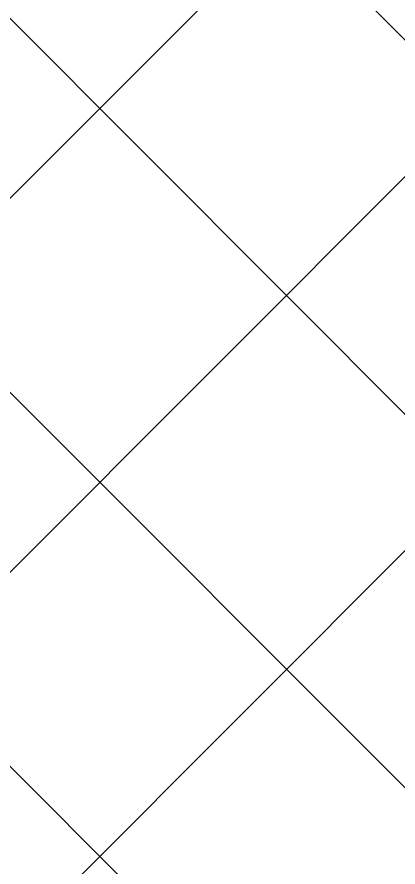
# Model space of a CAD drawing. Header units: millimetres. Extents: x -68 to 2520, y 0 to 297.
# Drawn here: x 2404.557 to 2406, y 208.557 to 211.771 of the extents above; entities that cross this region are included whole.
import ezdxf

# ---------------------------------------------------------------- set-up
doc = ezdxf.new("R2010")
doc.units = ezdxf.units.MM
doc.linetypes.add('K5LT_THIN_INCLUDED_TO_HATCHING', pattern=[0])
doc.layers.add('Системный слой', color=7, linetype='Continuous')
pattern_1 = [(45, (0, 0), (-0.7071068, 0.7071068), []), (135, (0, 0), (-0.7071068, -0.7071068), [])]

# ---------------------------------------------------------------- blocks, each defined once
blk = doc.blocks.new('U41')
at = {"layer": 'Системный слой'}
h = blk.add_hatch(dxfattribs=at)
h.set_pattern_fill('Неметалл', angle=45, style=0, pattern_type=0)
h.set_pattern_definition(pattern_1)
h.paths.add_polyline_path([(2402.4183, 205.8863), (2402.4183, 212.1863), (2398.7011, 212.1863), (2399.4639, 207.1178), (2400.0799, 205.8566), (2401.3575, 204.0855), (2403.8835, 202.7789), (2406.021, 203.5514), (2407.6, 205.1888), (2408.2138, 207.7816), (2408.2678, 208.5113), (2408.2678, 210.6474), (2408.653, 212.1863), (2404.5183, 212.1863), (2404.5183, 205.8863), (2404.5183, 205.5713), (2404.5131, 205.5713), (2404.5131, 205.3613), (2402.4236, 205.3613), (2402.4236, 205.5713), (2402.4183, 205.5713)])
at = {"layer": 'Системный слой', "color": 7, "linetype": 'K5LT_THIN_INCLUDED_TO_HATCHING', "lineweight": 18}
blk.add_open_spline([(2398.7153, 212.3963), (2398.5312, 209.9347), (2398.9861, 207.7548), (2400.0799, 205.8566), (2400.4375, 205.2362), (2400.8358, 204.5647), (2401.3575, 204.0855), (2402.0369, 203.4614), (2403.0597, 202.8425), (2403.8835, 202.7789), (2405.1666, 202.6799), (2406.8982, 204.0206), (2407.6, 205.1888), (2408.137, 206.0827), (2408.1817, 207.3902), (2408.2678, 208.5113), (2408.3221, 209.218), (2408.1688, 209.9483), (2408.2678, 210.6474), (2408.3516, 211.2396), (2408.5065, 211.8226), (2408.7324, 212.3963)], degree=3, knots=[0, 0, 0, 0, 1, 1, 1, 2, 2, 2, 3, 3, 3, 4, 4, 4, 5, 5, 5, 6, 6, 6, 7, 7, 7, 7], dxfattribs=at)
blk = doc.blocks.new('U49')
at = {"layer": 'Системный слой'}
h = blk.add_hatch(dxfattribs=at)
h.set_pattern_fill('Неметалл', angle=45, style=0, pattern_type=0)
h.set_pattern_definition(pattern_1)
h.paths.add_polyline_path([(2402.4183, 205.8863), (2402.4183, 212.1863), (2398.7011, 212.1863), (2399.4639, 207.1178), (2400.0799, 205.8566), (2401.3575, 204.0855), (2403.8835, 202.7789), (2406.021, 203.5514), (2407.6, 205.1888), (2408.2138, 207.7816), (2408.2678, 208.5113), (2408.2678, 210.6474), (2408.653, 212.1863), (2404.5183, 212.1863), (2404.5183, 205.8863), (2404.5183, 205.5713), (2404.5131, 205.5713), (2404.5131, 205.3613), (2402.4236, 205.3613), (2402.4236, 205.5713), (2402.4183, 205.5713)])
at = {"layer": 'Системный слой', "color": 7, "linetype": 'K5LT_THIN_INCLUDED_TO_HATCHING', "lineweight": 18}
blk.add_open_spline([(2398.7153, 212.3963), (2398.5312, 209.9347), (2398.9861, 207.7548), (2400.0799, 205.8566), (2400.4375, 205.2362), (2400.8358, 204.5647), (2401.3575, 204.0855), (2402.0369, 203.4614), (2403.0597, 202.8425), (2403.8835, 202.7789), (2405.1666, 202.6799), (2406.8982, 204.0206), (2407.6, 205.1888), (2408.137, 206.0827), (2408.1817, 207.3902), (2408.2678, 208.5113), (2408.3221, 209.218), (2408.1688, 209.9483), (2408.2678, 210.6474), (2408.3516, 211.2396), (2408.5065, 211.8226), (2408.7324, 212.3963)], degree=3, knots=[0, 0, 0, 0, 1, 1, 1, 2, 2, 2, 3, 3, 3, 4, 4, 4, 5, 5, 5, 6, 6, 6, 7, 7, 7, 7], dxfattribs=at)

msp = doc.modelspace()

# ---------------------------------------------------------------- block references
at = {"layer": 'Системный слой'}
for name in ['U41', 'U49']:
    msp.add_blockref(name, (0, 0), dxfattribs=at)

doc.saveas('drawing.dxf')
